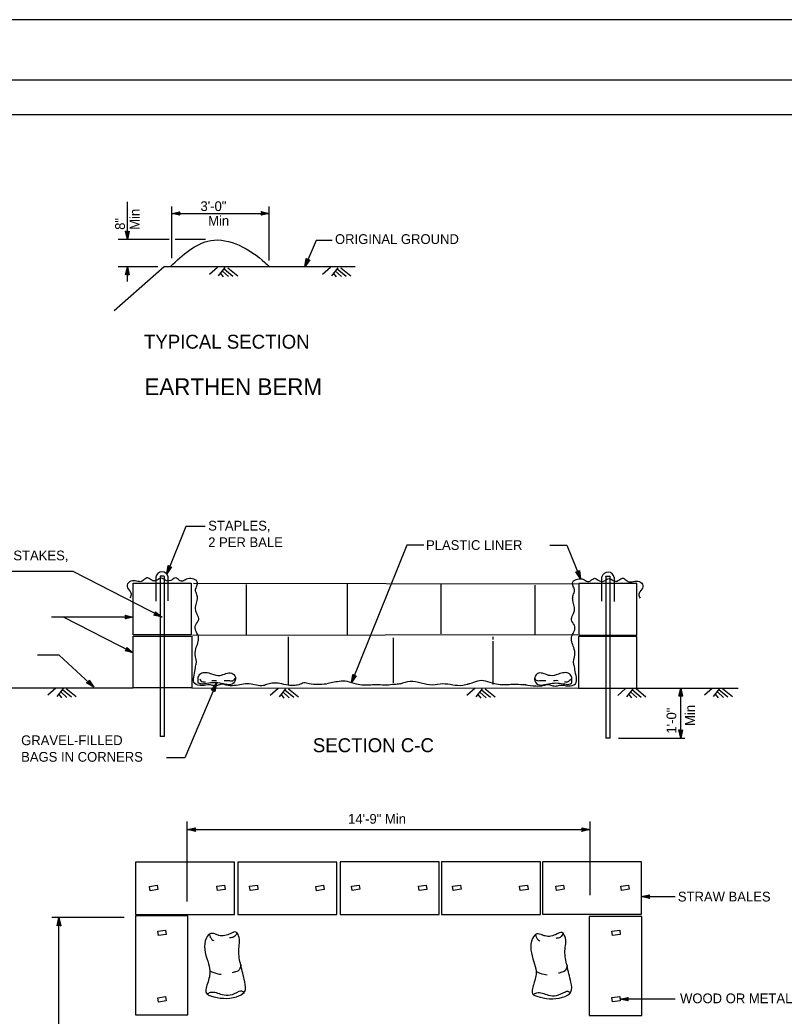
# Model space of a CAD drawing. Extents: x -894 to 866, y -472 to 714.
# Drawn here: x -143 to 406, y -2 to 714 of the extents above; entities that cross this region are included whole.
import ezdxf

# ---------------------------------------------------------------- set-up
doc = ezdxf.new("R2010")
doc.units = 0
for name, color, linetype in [('border_PLOTTING-ELEMENTS', 7, 'Continuous'), ('border_rw_22x34_Cut_Lines', 7, 'Continuous'), ('border_SHEET', 7, 'Continuous'), ('rd_PROFILE-OG', 7, 'Continuous'), ('temp_CONSTRUCTION', 7, 'Continuous'), ('temp_CONSTRUCTION-anno', 7, 'Continuous')]:
    doc.layers.add(name, color=color, linetype=linetype)

msp = doc.modelspace()

# ---------------------------------------------------------------- linework, layer by layer
at = {"layer": 'border_PLOTTING-ELEMENTS'}
for points in [[(-894.04, -472.44), (865.96, -472.44), (865.96, 713.56), (-894.04, 713.56)], [(-864.04, 670.56), (835.96, 670.56), (835.96, -429.44), (-864.04, -429.44)]]:
    msp.add_lwpolyline(points, close=True, dxfattribs=at)
at = {"layer": 'border_rw_22x34_Cut_Lines'}
msp.add_lwpolyline([(-864.04, 670.56), (835.96, 670.56), (835.96, -429.44), (-864.04, -429.44)], close=True, dxfattribs=at)
at = {"layer": 'border_SHEET'}
msp.add_line((-814.04, 645.56), (810.96, 645.56), dxfattribs=at)
at = {"layer": 'rd_PROFILE-OG'}
for p, q in [((97.58, 536.28), (-39.48, 536.28)), ((-1.31, 535.72), (-6.93, 530.72)), ((4.01, 535.68), (-0.62, 529.79)), ((0.86, 531.48), (2.89, 528.99)), ((2.4, 533.17), (6.73, 529.23)), ((3.56, 534.8), (9.9, 529.57)), ((6.18, 535.66), (13.28, 529.81)), ((79.85, 535.7), (74.24, 530.71)), ((85.18, 535.67), (80.55, 529.77)), ((82.03, 531.47), (84.06, 528.97)), ((83.56, 533.16), (87.9, 529.21)), ((84.72, 534.78), (91.07, 529.56)), ((87.34, 535.64), (94.44, 529.8)), ((-194.88, 234.01), (-61.7, 234.01)), ((-117.3, 233.62), (-122.91, 228.62)), ((-111.97, 233.58), (-116.6, 227.69)), ((-115.13, 229.38), (-113.1, 226.89)), ((-113.59, 231.07), (-109.26, 227.13)), ((-112.43, 232.7), (-106.08, 227.47)), ((-109.81, 233.56), (-102.71, 227.72)), ((-19.73, 234.01), (257.86, 233.79)), ((42.26, 233.38), (36.64, 228.38)), ((47.59, 233.34), (42.96, 227.45)), ((44.43, 229.14), (46.46, 226.65)), ((45.97, 230.83), (50.3, 226.89)), ((47.13, 232.46), (53.48, 227.24)), ((49.75, 233.32), (56.85, 227.48)), ((183.52, 233.38), (177.9, 228.38)), ((188.85, 233.34), (184.21, 227.45)), ((185.69, 229.14), (187.72, 226.65)), ((187.23, 230.83), (191.56, 226.89)), ((188.39, 232.46), (194.74, 227.24)), ((191.01, 233.32), (198.11, 227.48)), ((291.78, 233.48), (286.16, 228.49)), ((297.11, 233.45), (292.48, 227.55)), ((293.95, 229.25), (295.98, 226.75)), ((295.49, 230.94), (299.82, 226.99)), ((296.65, 232.56), (303, 227.34)), ((299.27, 233.42), (306.37, 227.58)), ((299.83, 233.79), (372.63, 233.79)), ((353.9, 233.58), (348.28, 228.59)), ((359.22, 233.55), (354.59, 227.65)), ((356.07, 229.35), (358.1, 226.85)), ((357.61, 231.04), (361.94, 227.09)), ((358.77, 232.66), (365.11, 227.44)), ((361.39, 233.52), (368.48, 227.68))]:
    msp.add_line(p, q, dxfattribs=at)
at = {"layer": 'temp_CONSTRUCTION'}
for p, q in [((-39.48, 536.28), (-75.45, 504.65)), ((275.51, 315.59), (275.51, 315.59)), ((-45.4, 313.56), (-45.4, 296.12)), ((-39.37, 314.26), (-42.37, 314.26)), ((-42.37, 314.26), (-42.37, 198.99)), ((-39.37, 314.02), (-39.37, 314.26)), ((-39.37, 314.02), (-39.37, 198.99)), ((-36.61, 296.37), (-36.61, 313.8)), ((-18.47, 309.21), (258.29, 308.67)), ((19.3, 308.22), (19.3, 272.08)), ((91.93, 309), (91.93, 271.93)), ((159.23, 308.91), (159.23, 272.76)), ((226.52, 307.73), (226.52, 271.88)), ((274.74, 296.15), (274.74, 313.59)), ((277.5, 313.8), (277.5, 314.05)), ((277.5, 314.05), (280.5, 314.05)), ((277.5, 313.8), (277.5, 197.87)), ((280.5, 314.05), (280.5, 197.87)), ((283.53, 313.34), (283.53, 295.9)), ((-19.1, 271.71), (257.37, 272.25)), ((49.45, 270.6), (49.45, 235.86)), ((124.81, 269.78), (124.81, 237.62)), ((196.38, 270.6), (196.38, 268.79)), ((196.38, 267.54), (196.38, 236.36)), ((-39.37, 198.99), (-42.37, 198.99)), ((280.5, 197.87), (277.5, 197.87))]:
    msp.add_line(p, q, dxfattribs=at)
for points in [[(-61.7, 309.1), (-20.04, 309.1), (-20.04, 271.93), (-61.7, 271.93)], [(299.83, 308.88), (258.17, 308.88), (258.17, 271.72), (299.83, 271.72)], [(-61.7, 270.97), (-19.73, 270.97), (-19.73, 234.01), (-61.7, 234.01)], [(299.83, 270.75), (257.86, 270.75), (257.86, 233.79), (299.83, 233.79)], [(-60.15, 71.21), (10.95, 71.21), (10.95, 108.87), (-60.15, 108.87)], [(13.29, 71.21), (84.39, 71.21), (84.39, 108.87), (13.29, 108.87)], [(86.89, 71.28), (157.99, 71.28), (157.99, 108.95), (86.89, 108.95)], [(159.55, 71.28), (230.65, 71.28), (230.65, 108.95), (159.55, 108.95)], [(232.14, 71.38), (303.24, 71.38), (303.24, 109.05), (232.14, 109.05)], [(-49.97, 91.4), (-44.4, 92.21), (-43.95, 89.14), (-49.52, 88.32)], [(-1.68, 91.5), (3.89, 92.32), (4.34, 89.24), (-1.23, 88.43)], [(21.84, 91.5), (27.41, 92.32), (27.86, 89.24), (22.29, 88.43)], [(69.37, 91.4), (74.94, 92.21), (75.38, 89.14), (69.82, 88.32)], [(94.94, 91.58), (100.51, 92.39), (100.96, 89.31), (95.39, 88.5)], [(143.03, 91.47), (148.6, 92.28), (149.05, 89.21), (143.48, 88.4)], [(167.6, 91.58), (173.17, 92.39), (173.62, 89.31), (168.05, 88.5)], [(215.69, 91.47), (221.26, 92.28), (221.71, 89.21), (216.14, 88.4)], [(241.65, 91.58), (247.22, 92.39), (247.67, 89.31), (242.1, 88.5)], [(288.37, 91.58), (293.94, 92.39), (294.39, 89.31), (288.82, 88.5)], [(-22.42, -0.88), (-22.42, 70.22), (-60.09, 70.22), (-60.09, -0.88)], [(303.34, -1.22), (303.34, 69.88), (265.67, 69.88), (265.67, -1.22)], [(-44.03, 59.14), (-38.46, 59.95), (-38.01, 56.87), (-43.58, 56.06)], [(281.92, 59.21), (287.49, 60.02), (287.94, 56.95), (282.37, 56.13)], [(-44.03, 11.43), (-38.46, 12.25), (-38.01, 9.17), (-43.58, 8.36)], [(281.92, 11.51), (287.49, 12.32), (287.94, 9.25), (282.37, 8.43)]]:
    msp.add_lwpolyline(points, close=True, dxfattribs=at)
for centre, start, end in [((-40.99, 312.84), 12.07155, 172.07218), ((279.12, 312.62), 7.92782, 167.92845)]:
    msp.add_arc(centre, 4.47, start, end, dxfattribs=at)
for points in [[(-35.39, 536.28), (-34.81, 536.81), (-6.05, 555.2), (32.79, 539.38), (35.95, 536.37)], [(-47.84, 310.94), (-48.86, 311.43), (-51.49, 312.98), (-53.97, 311.59), (-56.76, 310.2), (-58.3, 310.35), (-62.33, 310.81), (-65.73, 308.65), (-65.27, 304.94), (-63.1, 301.39), (-64.06, 298.55)], [(76.84, 236.71), (64.55, 236.93), (60.84, 237.55), (57.12, 236.16), (53.72, 235.69), (49.54, 235.85), (43.5, 237.08), (38.86, 237.39), (34.83, 236.62), (31.74, 235.54), (21.62, 236.81), (10.84, 235.54), (4.96, 236), (2.33, 236.62), (-0.62, 235.87), (-4.07, 235.55), (-6.89, 236.18), (-12.21, 235.55), (-17.53, 237.12), (-17.22, 247.15), (-16.91, 249.34), (-16.4, 250.99), (-17.17, 257.94), (-16.4, 263.19), (-15.01, 267.21), (-15.16, 271.84), (-16.71, 274.78), (-16.86, 279.26), (-14.7, 282.96), (-15.78, 286.67), (-16.86, 289.76), (-16.55, 293.78), (-15.62, 297.79), (-15.93, 300.73), (-17.02, 304.13), (-15.93, 307.22), (-15.78, 310.15), (-19.18, 312.31), (-23.36, 312.01), (-26.31, 310.61), (-28.47, 311.08), (-31.41, 312.93), (-33.83, 311.6), (-37.85, 310.82), (-41.72, 312.68), (-44.66, 311.29), (-47.91, 310.77)], [(219.8, 236.23), (227.29, 235.32), (233.17, 235.79), (235.8, 236.4), (238.75, 235.65), (242.2, 235.34), (245.02, 235.96), (250.34, 235.34), (255.67, 236.9), (255.35, 246.93), (255.04, 249.13), (254.53, 250.77), (255.3, 257.72), (254.53, 262.97), (253.14, 266.99), (253.29, 271.62), (254.84, 274.56), (255, 279.04), (252.83, 282.75), (253.91, 286.45), (255, 289.54), (254.69, 293.56), (253.76, 297.58), (254.07, 300.51), (255.15, 303.91), (254.07, 307), (253.91, 309.93), (257.32, 312.1), (261.5, 311.79), (264.44, 310.4), (266.6, 310.86), (269.54, 312.71), (271.96, 311.38), (275.98, 310.61), (279.85, 312.46), (282.79, 311.07), (286.05, 310.55)], [(285.97, 310.72), (286.99, 311.22), (289.62, 312.76), (292.1, 311.37), (294.89, 309.98), (296.44, 310.13), (300.46, 310.6), (303.87, 308.43), (303.4, 304.72), (301.23, 301.17), (302.19, 298.34)], [(-14.77, 237.14), (-14.96, 241.62), (-13.27, 244.24), (-5.42, 244.05), (0.57, 242.93), (8.99, 244.61), (11.61, 241.62), (10.3, 237.32), (0.39, 237.32), (-10.09, 236.95), (-13.83, 236.95), (-14.58, 237.32)], [(252.9, 236.92), (253.09, 241.4), (251.4, 244.02), (243.55, 243.83), (237.56, 242.71), (229.14, 244.39), (226.52, 241.4), (227.83, 237.11), (237.75, 237.11), (248.22, 236.73), (251.97, 236.73), (252.71, 237.11)], [(-13.96, 240.42), (-13.21, 239.11), (-11.71, 238.37), (-9.84, 238.37)], [(-5.23, 239.31), (-3.17, 239.31), (-1.86, 239.12)], [(3.63, 239.18), (7.37, 239.18), (10.37, 239.37), (11.49, 241.05)], [(129.85, 236.92), (129.56, 236.85), (125.85, 236.39), (120.28, 235.93), (114.09, 236.08), (103.56, 235.93), (98.61, 236.55), (91.96, 238.55), (86.23, 238.55), (76.79, 236.7)], [(179.45, 236.83), (174.82, 235.61), (160.41, 236.73), (153.12, 235.98), (137.03, 238.41), (129.83, 236.59)], [(220.33, 236.2), (219.58, 236.17), (213.39, 236.33), (202.87, 236.17), (197.91, 236.79), (191.26, 238.8), (185.53, 238.8), (179.81, 236.79), (178.21, 236.57)], [(234.5, 238.96), (230.76, 238.96), (227.77, 239.15), (226.64, 240.83)], [(243.36, 239.09), (241.3, 239.09), (239.99, 238.9)], [(252.09, 240.2), (251.34, 238.9), (249.84, 238.15), (247.97, 238.15)], [(-2.12, 56.84), (-6.06, 57.57), (-9.13, 54.37), (-8.25, 37.62), (-6.65, 30.77), (-8.4, 21.6), (-8.69, 14.02), (-6.21, 12.86), (12.33, 12.13), (18.31, 15.91), (18.31, 22.91), (15.54, 34.85), (14.08, 45.34), (13.93, 55.97), (11.89, 58.59), (8.39, 57.57), (-0.22, 56.11), (-2.56, 56.99)], [(12.91, 58.3), (10.58, 55.09), (7.51, 54.37)], [(232.03, 56.51), (228.09, 57.23), (225.03, 54.03), (225.9, 37.28), (227.51, 30.43), (225.76, 21.26), (225.47, 13.68), (227.95, 12.52), (246.48, 11.79), (252.47, 15.58), (252.47, 22.57), (249.69, 34.51), (248.23, 45), (248.09, 55.63), (246.04, 58.25), (242.54, 57.23), (233.93, 55.78), (231.6, 56.65)], [(247.07, 57.96), (244.73, 54.76), (241.67, 54.03)], [(-7.08, 57.13), (-5.19, 53.35), (-3.87, 52.47)], [(227.07, 56.8), (228.97, 53.01), (230.28, 52.14)], [(-6.79, 30.77), (-0.95, 28.59), (1.38, 28.29)], [(15.68, 34.99), (13.49, 30.62), (11.74, 30.04), (9.41, 29.31)], [(227.36, 30.43), (233.2, 28.25), (235.54, 27.96)], [(249.84, 34.66), (247.65, 30.29), (245.9, 29.71), (243.56, 28.98)], [(-8.83, 14.02), (-6.21, 15.33), (2.11, 13.73), (7.95, 13.44), (14.37, 16.06), (16.12, 16.5), (17.73, 14.6)], [(225.32, 13.68), (227.95, 15), (236.27, 13.39), (242.1, 13.1), (248.53, 15.72), (250.28, 16.16), (251.88, 14.27)]]:
    msp.add_spline(points, degree=3, dxfattribs=at)
at = {"layer": 'temp_CONSTRUCTION-anno'}
for p, q in [((-65.91, 555.97), (-65.91, 583.06)), ((-34.02, 542.45), (-34.02, 579.5)), ((35.95, 540.7), (35.95, 579.5)), ((-34.02, 574.58), (35.95, 574.58)), ((-34.02, 574.58), (-34.02, 574.58)), ((-28.15, 575.88), (-28.15, 575.88)), ((-28.15, 573.27), (-28.15, 573.27)), ((30.08, 575.89), (30.08, 575.89)), ((30.08, 573.28), (30.08, 573.28)), ((35.95, 574.58), (35.95, 574.58)), ((-67.21, 561.84), (-67.21, 561.84)), ((-64.6, 561.84), (-64.6, 561.84)), ((-36, 555.97), (-72.56, 555.97)), ((-65.91, 555.97), (-65.91, 555.97)), ((-9.85, 555.97), (-31.64, 555.97)), ((62.56, 542.2), (62.56, 542.2)), ((64.97, 541.2), (64.97, 541.2)), ((-44.05, 536.28), (-72.56, 536.28)), ((-67.22, 530.42), (-67.22, 530.42)), ((-65.91, 525.67), (-65.91, 536.28)), ((-65.91, 536.28), (-65.91, 536.28)), ((-64.61, 530.42), (-64.61, 530.42)), ((61.53, 536.28), (61.53, 536.28)), ((-104.7, 317.42), (-159.32, 317.42)), ((-41.03, 284.72), (-104.7, 317.42)), ((-37.6, 315.87), (-37.6, 315.87)), ((-36.61, 321.79), (-36.61, 321.79)), ((-34.19, 320.82), (-34.19, 320.82)), ((256.14, 317.25), (256.14, 317.25)), ((258.59, 318.14), (258.59, 318.14)), ((259.35, 312.18), (259.35, 312.18)), ((-46.84, 286.24), (-46.84, 286.24)), ((-45.65, 288.57), (-45.65, 288.57)), ((-61.7, 284.8), (-120.4, 284.8)), ((-61.7, 259.06), (-111.83, 284.8)), ((-67.56, 286.11), (-67.56, 286.11)), ((-67.56, 283.5), (-67.56, 283.5)), ((-61.7, 284.8), (-61.7, 284.8)), ((-41.03, 284.72), (-41.03, 284.72)), ((-67.51, 260.58), (-67.51, 260.58)), ((-66.31, 262.9), (-66.31, 262.9)), ((-61.7, 259.06), (-61.7, 259.06)), ((-114.81, 257.39), (-130.33, 257.39)), ((-89.93, 234.48), (-114.81, 257.39)), ((95.87, 243.64), (95.87, 243.64)), ((-95.12, 237.5), (-95.12, 237.5)), ((-93.36, 239.42), (-93.36, 239.42)), ((-1.91, 237.24), (-24.67, 183.64)), ((-1.91, 237.24), (-1.91, 237.24)), ((94.88, 237.72), (94.88, 237.72)), ((98.29, 242.66), (98.29, 242.66)), ((-89.93, 234.48), (-89.93, 234.48)), ((-5.41, 232.36), (-5.41, 232.36)), ((-3, 231.34), (-3, 231.34)), ((331.3, 197.87), (331.3, 233.79)), ((331.3, 233.79), (331.3, 233.79)), ((329.99, 227.93), (329.99, 227.93)), ((332.6, 227.93), (332.6, 227.93)), ((330, 203.73), (330, 203.73)), ((332.61, 203.73), (332.61, 203.73)), ((286.64, 197.87), (334.32, 197.87)), ((331.3, 197.87), (331.3, 197.87)), ((-24.67, 183.64), (-37.74, 183.64)), ((-22.93, 80.66), (-22.93, 138.03)), ((266.21, 85.1), (266.21, 138.03)), ((-22.93, 132.21), (266.21, 132.21)), ((-22.93, 132.21), (-22.93, 132.21)), ((-17.07, 133.51), (-17.07, 133.51)), ((-17.07, 130.9), (-17.07, 130.9)), ((260.35, 133.52), (260.35, 133.52)), ((260.35, 130.91), (260.35, 130.91)), ((266.21, 132.21), (266.21, 132.21)), ((303.03, 84.05), (327.36, 84.05)), ((303.03, 84.05), (303.03, 84.05)), ((308.89, 85.35), (308.89, 85.35)), ((308.89, 82.74), (308.89, 82.74)), ((-68.08, 69.03), (-120.19, 69.03)), ((-115.04, -147.1), (-115.04, 69.03)), ((-115.04, 69.03), (-115.04, 69.03)), ((-116.35, 63.16), (-116.35, 63.16)), ((-113.74, 63.16), (-113.74, 63.16)), ((287.72, 10.35), (287.72, 10.35)), ((327.36, 10.53), (287.78, 10.53)), ((293.57, 11.72), (293.57, 11.72)), ((293.6, 9.11), (293.6, 9.11))]:
    msp.add_line(p, q, dxfattribs=at)
for points in [[(-28.15, 573.27), (-34.02, 574.58), (-28.15, 575.88), (-28.36, 575.53), (-32.66, 574.58), (-28.36, 573.62), (-28.57, 573.96), (-31.32, 574.58), (-28.57, 575.19), (-28.78, 574.84), (-29.97, 574.58), (-28.77, 574.31), (-28.93, 574.58), (-28.15, 575.88), (-28.93, 574.58)], [(30.08, 575.89), (35.95, 574.58), (30.08, 573.28), (30.29, 573.62), (34.59, 574.58), (30.29, 575.54), (30.5, 575.19), (33.25, 574.58), (30.5, 573.97), (30.71, 574.32), (31.9, 574.58), (30.71, 574.85), (30.87, 574.58), (30.08, 573.28), (30.87, 574.58)], [(-64.6, 561.84), (-65.91, 555.97), (-67.21, 561.84), (-66.86, 561.63), (-65.91, 557.33), (-64.95, 561.63), (-65.29, 561.42), (-65.91, 558.67), (-66.52, 561.42), (-66.17, 561.21), (-65.91, 560.02), (-65.64, 561.22), (-65.91, 561.06), (-67.21, 561.84), (-65.91, 561.06)], [(64.97, 541.2), (61.53, 536.28), (62.56, 542.2), (62.8, 541.88), (62.04, 537.54), (64.57, 541.15), (64.18, 541.09), (62.56, 538.78), (63.04, 541.55), (63.28, 541.23), (63.08, 540.03), (63.78, 541.03), (63.47, 540.98), (62.56, 542.2), (63.47, 540.98)], [(-67.22, 530.42), (-65.91, 536.28), (-64.61, 530.42), (-64.96, 530.63), (-65.91, 534.92), (-66.87, 530.63), (-66.53, 530.83), (-65.91, 533.58), (-65.3, 530.83), (-65.65, 531.04), (-65.91, 532.23), (-66.18, 531.04), (-65.91, 531.2), (-64.61, 530.42), (-65.91, 531.2)], [(-34.19, 320.82), (-37.6, 315.87), (-36.61, 321.79), (-36.37, 321.47), (-37.1, 317.13), (-34.59, 320.75), (-34.99, 320.69), (-36.59, 318.37), (-36.13, 321.15), (-35.88, 320.82), (-36.08, 319.62), (-35.39, 320.63), (-35.7, 320.58), (-36.61, 321.79), (-35.7, 320.58)], [(258.59, 318.14), (259.35, 312.18), (256.14, 317.25), (256.53, 317.17), (258.89, 313.46), (258.34, 317.83), (258.08, 317.51), (258.44, 314.72), (256.93, 317.1), (257.33, 317.02), (257.98, 315.99), (257.82, 317.2), (257.63, 316.96), (256.14, 317.25), (257.63, 316.96)], [(-45.65, 288.57), (-41.03, 284.72), (-46.84, 286.24), (-46.5, 286.46), (-42.24, 285.34), (-45.62, 288.16), (-45.6, 287.76), (-43.43, 285.96), (-46.15, 286.67), (-45.81, 286.88), (-44.63, 286.57), (-45.57, 287.36), (-45.55, 287.04), (-46.84, 286.24), (-45.55, 287.04)], [(-67.56, 286.11), (-61.7, 284.8), (-67.56, 283.5), (-67.35, 283.85), (-63.06, 284.8), (-67.35, 285.76), (-67.15, 285.42), (-64.4, 284.8), (-67.14, 284.19), (-66.94, 284.54), (-65.75, 284.8), (-66.94, 285.07), (-66.78, 284.8), (-67.56, 283.5), (-66.78, 284.8)], [(-66.31, 262.9), (-61.7, 259.06), (-67.51, 260.58), (-67.16, 260.79), (-62.91, 259.67), (-66.29, 262.5), (-66.26, 262.1), (-64.1, 260.29), (-66.82, 261.01), (-66.48, 261.22), (-65.3, 260.91), (-66.24, 261.69), (-66.22, 261.38), (-67.51, 260.58), (-66.22, 261.38)], [(98.29, 242.66), (94.88, 237.72), (95.87, 243.64), (96.12, 243.32), (95.39, 238.98), (97.89, 242.6), (97.5, 242.54), (95.9, 240.22), (96.36, 243), (96.6, 242.67), (96.4, 241.47), (97.1, 242.48), (96.79, 242.43), (95.87, 243.64), (96.79, 242.43)], [(-93.36, 239.42), (-89.93, 234.48), (-95.12, 237.5), (-94.74, 237.61), (-90.93, 235.4), (-93.44, 239.02), (-93.52, 238.63), (-91.91, 236.31), (-94.35, 237.72), (-93.96, 237.84), (-92.91, 237.23), (-93.6, 238.23), (-93.67, 237.92), (-95.12, 237.5), (-93.67, 237.92)], [(-5.41, 232.36), (-1.91, 237.24), (-3, 231.34), (-3.24, 231.66), (-2.44, 235.99), (-5.01, 232.41), (-4.61, 232.47), (-2.97, 234.76), (-3.48, 231.99), (-3.72, 232.32), (-3.49, 233.52), (-4.21, 232.52), (-3.9, 232.56), (-3, 231.34), (-3.9, 232.56)], [(329.99, 227.93), (331.3, 233.79), (332.6, 227.93), (332.25, 228.14), (331.3, 232.43), (330.34, 228.13), (330.68, 228.34), (331.3, 231.09), (331.9, 228.34), (331.56, 228.55), (331.29, 229.74), (331.03, 228.55), (331.3, 228.71), (332.6, 227.93), (331.3, 228.71)], [(332.61, 203.73), (331.3, 197.87), (330, 203.73), (330.34, 203.52), (331.29, 199.23), (332.26, 203.52), (331.91, 203.32), (331.3, 200.57), (330.69, 203.31), (331.04, 203.1), (331.3, 201.92), (331.57, 203.11), (331.3, 202.95), (330, 203.73), (331.3, 202.95)], [(-17.07, 130.9), (-22.93, 132.21), (-17.07, 133.51), (-17.28, 133.17), (-21.57, 132.22), (-17.28, 131.25), (-17.48, 131.6), (-20.23, 132.21), (-17.49, 132.82), (-17.69, 132.47), (-18.88, 132.21), (-17.69, 131.94), (-17.85, 132.21), (-17.07, 133.51), (-17.85, 132.21)], [(260.35, 133.52), (266.21, 132.21), (260.35, 130.91), (260.56, 131.26), (264.85, 132.21), (260.56, 133.17), (260.76, 132.83), (263.51, 132.21), (260.77, 131.6), (260.98, 131.95), (262.16, 132.21), (260.97, 132.48), (261.13, 132.21), (260.35, 130.91), (261.13, 132.21)], [(308.89, 82.74), (303.03, 84.05), (308.89, 85.35), (308.68, 85), (304.39, 84.05), (308.69, 83.08), (308.48, 83.43), (305.73, 84.04), (308.48, 84.65), (308.27, 84.31), (307.08, 84.04), (308.27, 83.78), (308.11, 84.05), (308.89, 85.35), (308.11, 84.05)], [(-116.35, 63.16), (-115.04, 69.03), (-113.74, 63.16), (-114.08, 63.37), (-115.03, 67.67), (-116, 63.37), (-115.65, 63.58), (-115.04, 66.33), (-114.43, 63.58), (-114.78, 63.79), (-115.04, 64.98), (-115.31, 63.78), (-115.04, 63.94), (-113.74, 63.16), (-115.04, 63.94)], [(293.6, 9.11), (287.72, 10.35), (293.57, 11.72), (293.37, 11.37), (289.08, 10.37), (293.39, 9.46), (293.18, 9.8), (290.42, 10.38), (293.16, 11.02), (292.96, 10.67), (291.77, 10.4), (292.97, 10.14), (292.81, 10.41), (293.57, 11.72), (292.81, 10.41)]]:
    msp.add_lwpolyline(points, close=True, dxfattribs=at)
for points in [[(81.12, 555.21), (69.66, 555.21), (61.53, 536.28)], [(-9.97, 349.85), (-23.87, 349.85), (-37.6, 315.87)], [(146.91, 336.3), (134.72, 336.3), (94.88, 237.72)], [(237.41, 336.3), (249.61, 336.3), (259.35, 312.18)]]:
    msp.add_lwpolyline(points, dxfattribs=at)

# ---------------------------------------------------------------- texts
for s, height, p in [('3\'-0"', 7, (-13.41, 576.33)), ('Min', 7, (-7.91, 565.83)), ('ORIGINAL GROUND', 7, (83.13, 552.69)), ('TYPICAL SECTION', 10, (-53.98, 477.5)), ('EARTHEN BERM', 12, (-53.65, 444.2)), ('STAPLES,', 7, (-7.88, 346.91)), ('2 PER BALE', 7, (-7.88, 335.01)), ('PLASTIC LINER', 7, (148.5, 332.99)), ('WOOD OR METAL STAKES,', 7, (-230.94, 325.52)), ('GRAVEL-FILLED', 7, (-142.14, 192.8)), ('SECTION C-C', 10, (67.24, 187.76)), ('BAGS IN CORNERS', 7, (-142.14, 180.9)), ('14\'-9" Min', 7, (92.59, 136.4)), ('STRAW BALES', 7, (329.26, 80.55)), ('WOOD OR METAL STAKES', 7, (330.85, 7.5))]:
    msp.add_text(s, height=height, dxfattribs=at).set_placement(p)
for s, p in [('Min', (-57.16, 562.84)), ('8"', (-67.66, 562.84)), ('1\'-0"', (328.15, 201.12)), ('Min', (341.45, 206.62))]:
    msp.add_text(s, height=7, rotation=90, dxfattribs=at).set_placement(p)

doc.saveas('drawing.dxf')
